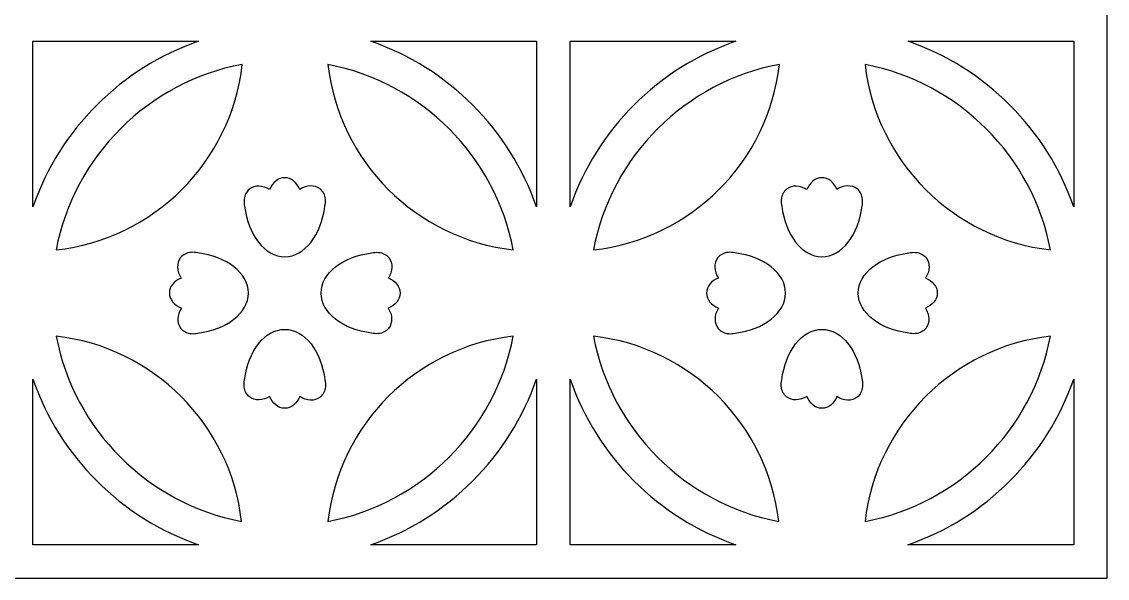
# Model space of a CAD drawing. Header units: centimetres. Extents: x -9.7 to 7.3, y -2.8 to 13.3.
# Drawn here: x 1.98 to 7.35, y -2.77 to -0.01 of the extents above; entities that cross this region are included whole.
import ezdxf

# ---------------------------------------------------------------- set-up
doc = ezdxf.new("R2010")
doc.units = ezdxf.units.CM
doc.header["$MEASUREMENT"] = 0
doc.layers.add('layer 1', color=7, linetype='Continuous')

msp = doc.modelspace()

# ---------------------------------------------------------------- linework, layer by layer
at = {"layer": 'layer 1', "color": 242}
for points, knots in [([(7.34833, -0.11033), (7.34833, -0.11033), (7.34833, -2.76741), (7.34833, -2.76741), (7.34833, -2.76741), (7.34833, -2.76741), (4.69123, -2.76741), (4.69123, -2.76741), (4.69123, -2.76741), (4.69123, -2.76741), (4.52518, -2.76741), (4.52518, -2.76741), (4.52518, -2.76741), (4.52518, -2.76741), (2.0337, -2.76741), (2.0337, -2.76741), (2.0337, -2.76741), (2.0337, -2.76741), (1.86808, -2.76741), (1.86808, -2.76741), (1.86808, -2.76741), (1.86808, -2.76741), (-0.78945, -2.76741), (-0.78945, -2.76741), (-0.78945, -2.76741), (-0.78945, -2.76741), (-0.78945, -0.11033), (-0.78945, -0.11033), (-0.78945, -0.11033), (-0.78945, -0.11033), (-0.78945, 0.05574), (-0.78945, 0.05574), (-0.78945, 0.05574), (-0.78945, 0.05574), (-0.78945, 2.54675), (-0.78945, 2.54675), (-0.78945, 2.54675), (-0.78945, 2.54675), (-0.78945, 2.71282), (-0.78945, 2.71282), (-0.78945, 2.71282), (-0.78945, 2.71282), (-0.78945, 5.20383), (-0.78945, 5.20383), (-0.78945, 5.20383), (-0.78945, 5.20383), (-0.78945, 5.3699), (-0.78945, 5.3699), (-0.78945, 5.3699), (-0.78945, 5.3699), (-0.78945, 7.86092), (-0.78945, 7.86092), (-0.78945, 7.86092), (-0.78945, 7.86092), (-0.78945, 8.02698), (-0.78945, 8.02698), (-0.78945, 8.02698), (-0.78945, 8.02698), (-0.78945, 10.518), (-0.78945, 10.518), (-0.78945, 10.518), (-0.78945, 10.518), (-0.78945, 10.68406), (-0.78945, 10.68406), (-0.78945, 10.68406), (-0.78945, 10.68406), (-0.78945, 13.34115), (-0.78945, 13.34115), (-0.78945, 13.34115), (-0.78945, 13.34115), (1.86808, 13.34115), (1.86808, 13.34115), (1.86808, 13.34115), (1.86808, 13.34115), (2.0337, 13.34115), (2.0337, 13.34115), (2.0337, 13.34115), (2.0337, 13.34115), (4.52518, 13.34115), (4.52518, 13.34115), (4.52518, 13.34115), (4.52518, 13.34115), (4.69123, 13.34115), (4.69123, 13.34115), (4.69123, 13.34115), (4.69123, 13.34115), (7.34833, 13.34115), (7.34833, 13.34115), (7.34833, 13.34115), (7.34833, 13.34115), (7.34833, 10.68406), (7.34833, 10.68406), (7.34833, 10.68406), (7.34833, 10.68406), (7.34833, 10.518), (7.34833, 10.518), (7.34833, 10.518), (7.34833, 10.518), (7.34833, 8.02698), (7.34833, 8.02698), (7.34833, 8.02698), (7.34833, 8.02698), (7.34833, 7.86092), (7.34833, 7.86092), (7.34833, 7.86092), (7.34833, 7.86092), (7.34833, 5.3699), (7.34833, 5.3699), (7.34833, 5.3699), (7.34833, 5.3699), (7.34833, 5.20383), (7.34833, 5.20383), (7.34833, 5.20383), (7.34833, 5.20383), (7.34833, 2.71282), (7.34833, 2.71282), (7.34833, 2.71282), (7.34833, 2.71282), (7.34833, 2.54675), (7.34833, 2.54675), (7.34833, 2.54675), (7.34833, 2.54675), (7.34833, 0.05574), (7.34833, 0.05574), (7.34833, 0.05574), (7.34833, 0.05574), (7.34833, -0.11033), (7.34833, -0.11033)], [0, 0, 0, 0, 0.030303, 0.030303, 0.030303, 0.030303, 0.0606061, 0.0606061, 0.0606061, 0.0606061, 0.0909091, 0.0909091, 0.0909091, 0.0909091, 0.1212121, 0.1212121, 0.1212121, 0.1212121, 0.1515152, 0.1515152, 0.1515152, 0.1515152, 0.1818182, 0.1818182, 0.1818182, 0.1818182, 0.2121212, 0.2121212, 0.2121212, 0.2121212, 0.2424242, 0.2424242, 0.2424242, 0.2424242, 0.2727273, 0.2727273, 0.2727273, 0.2727273, 0.3030303, 0.3030303, 0.3030303, 0.3030303, 0.3333333, 0.3333333, 0.3333333, 0.3333333, 0.3636364, 0.3636364, 0.3636364, 0.3636364, 0.3939394, 0.3939394, 0.3939394, 0.3939394, 0.4242424, 0.4242424, 0.4242424, 0.4242424, 0.4545455, 0.4545455, 0.4545455, 0.4545455, 0.4848485, 0.4848485, 0.4848485, 0.4848485, 0.5151515, 0.5151515, 0.5151515, 0.5151515, 0.5454545, 0.5454545, 0.5454545, 0.5454545, 0.5757576, 0.5757576, 0.5757576, 0.5757576, 0.6060606, 0.6060606, 0.6060606, 0.6060606, 0.6363636, 0.6363636, 0.6363636, 0.6363636, 0.6666667, 0.6666667, 0.6666667, 0.6666667, 0.6969697, 0.6969697, 0.6969697, 0.6969697, 0.7272727, 0.7272727, 0.7272727, 0.7272727, 0.7575758, 0.7575758, 0.7575758, 0.7575758, 0.7878788, 0.7878788, 0.7878788, 0.7878788, 0.8181818, 0.8181818, 0.8181818, 0.8181818, 0.8484848, 0.8484848, 0.8484848, 0.8484848, 0.8787879, 0.8787879, 0.8787879, 0.8787879, 0.9090909, 0.9090909, 0.9090909, 0.9090909, 0.9393939, 0.9393939, 0.9393939, 0.9393939, 1, 1, 1, 1]), ([(2.03415, -0.92976), (2.16615, -0.5468), (2.47061, -0.24232), (2.85358, -0.11033), (2.85358, -0.11033), (2.85358, -0.11033), (2.03415, -0.11033), (2.03415, -0.11033), (2.03415, -0.11033), (2.03415, -0.11033), (2.03415, -0.92976), (2.03415, -0.92976)], [0, 0, 0, 0, 0.25, 0.25, 0.25, 0.25, 0.5, 0.5, 0.5, 0.5, 1, 1, 1, 1]), ([(3.70565, -0.11033), (4.08871, -0.24235), (4.39321, -0.54694), (4.52517, -0.93002), (4.52517, -0.93002), (4.52517, -0.93002), (4.52517, -0.11033), (4.52517, -0.11033), (4.52517, -0.11033), (4.52517, -0.11033), (3.70565, -0.11033), (3.70565, -0.11033)], [0, 0, 0, 0, 0.25, 0.25, 0.25, 0.25, 0.5, 0.5, 0.5, 0.5, 1, 1, 1, 1]), ([(4.69125, -0.92976), (4.82324, -0.5468), (5.12771, -0.24232), (5.51068, -0.11033), (5.51068, -0.11033), (5.51068, -0.11033), (4.69125, -0.11033), (4.69125, -0.11033), (4.69125, -0.11033), (4.69125, -0.11033), (4.69125, -0.92976), (4.69125, -0.92976)], [0, 0, 0, 0, 0.25, 0.25, 0.25, 0.25, 0.5, 0.5, 0.5, 0.5, 1, 1, 1, 1]), ([(6.36275, -0.11033), (6.7458, -0.24235), (7.05031, -0.54694), (7.18226, -0.93002), (7.18226, -0.93002), (7.18226, -0.93002), (7.18226, -0.11033), (7.18226, -0.11033), (7.18226, -0.11033), (7.18226, -0.11033), (6.36275, -0.11033), (6.36275, -0.11033)], [0, 0, 0, 0, 0.25, 0.25, 0.25, 0.25, 0.5, 0.5, 0.5, 0.5, 1, 1, 1, 1]), ([(2.14908, -1.14248), (2.23695, -0.67878), (2.60536, -0.3112), (3.0695, -0.22461), (3.0695, -0.22461), (3.01619, -0.70579), (2.63063, -1.0905), (2.14908, -1.14248)], [0, 0, 0, 0, 0.3333333, 0.3333333, 0.3333333, 0.3333333, 1, 1, 1, 1]), ([(3.4934, -0.2253), (3.9557, -0.31306), (4.32241, -0.67973), (4.41017, -1.14206), (4.41017, -1.14206), (3.93052, -1.08859), (3.54687, -0.70495), (3.4934, -0.2253)], [0, 0, 0, 0, 0.3333333, 0.3333333, 0.3333333, 0.3333333, 1, 1, 1, 1]), ([(4.80618, -1.14248), (4.89405, -0.67878), (5.26245, -0.3112), (5.7266, -0.22461), (5.7266, -0.22461), (5.67329, -0.70579), (5.28772, -1.0905), (4.80618, -1.14248)], [0, 0, 0, 0, 0.3333333, 0.3333333, 0.3333333, 0.3333333, 1, 1, 1, 1]), ([(6.15049, -0.2253), (6.61279, -0.31306), (6.9795, -0.67973), (7.06726, -1.14206), (7.06726, -1.14206), (6.58762, -1.08859), (6.20396, -0.70495), (6.15049, -0.2253)], [0, 0, 0, 0, 0.3333333, 0.3333333, 0.3333333, 0.3333333, 1, 1, 1, 1]), ([(3.08129, -0.926), (3.07886, -0.91555), (3.07802, -0.90517), (3.07872, -0.89524), (3.07872, -0.89524), (3.07872, -0.89524), (3.07856, -0.89185), (3.07856, -0.89185), (3.07856, -0.89185), (3.07856, -0.89185), (3.07902, -0.89185), (3.07902, -0.89185), (3.07902, -0.89185), (3.08117, -0.87205), (3.08977, -0.85432), (3.10477, -0.84219), (3.10477, -0.84219), (3.13153, -0.82057), (3.17126, -0.82274), (3.20505, -0.84431), (3.20505, -0.84431), (3.21873, -0.80943), (3.24702, -0.78544), (3.27965, -0.78544), (3.27965, -0.78544), (3.31203, -0.78544), (3.34007, -0.80905), (3.35386, -0.84349), (3.35386, -0.84349), (3.38779, -0.82151), (3.42784, -0.81915), (3.45479, -0.84097), (3.45479, -0.84097), (3.47012, -0.85333), (3.47869, -0.87153), (3.48062, -0.89185), (3.48062, -0.89185), (3.48062, -0.89185), (3.48074, -0.89185), (3.48074, -0.89185), (3.48074, -0.89185), (3.48074, -0.89185), (3.4807, -0.89264), (3.4807, -0.89264), (3.4807, -0.89264), (3.48162, -0.90334), (3.48072, -0.91458), (3.47796, -0.92592), (3.47796, -0.92592), (3.46112, -1.06809), (3.37874, -1.17605), (3.27965, -1.17605), (3.27965, -1.17605), (3.18058, -1.17605), (3.09818, -1.06812), (3.08129, -0.926)], [0, 0, 0, 0, 0.0666667, 0.0666667, 0.0666667, 0.0666667, 0.1333333, 0.1333333, 0.1333333, 0.1333333, 0.2, 0.2, 0.2, 0.2, 0.2666667, 0.2666667, 0.2666667, 0.2666667, 0.3333333, 0.3333333, 0.3333333, 0.3333333, 0.4, 0.4, 0.4, 0.4, 0.4666667, 0.4666667, 0.4666667, 0.4666667, 0.5333333, 0.5333333, 0.5333333, 0.5333333, 0.6, 0.6, 0.6, 0.6, 0.6666667, 0.6666667, 0.6666667, 0.6666667, 0.7333333, 0.7333333, 0.7333333, 0.7333333, 0.8, 0.8, 0.8, 0.8, 0.8666667, 0.8666667, 0.8666667, 0.8666667, 1, 1, 1, 1]), ([(5.73838, -0.926), (5.73596, -0.91555), (5.73511, -0.90517), (5.73582, -0.89524), (5.73582, -0.89524), (5.73582, -0.89524), (5.73566, -0.89185), (5.73566, -0.89185), (5.73566, -0.89185), (5.73566, -0.89185), (5.73612, -0.89185), (5.73612, -0.89185), (5.73612, -0.89185), (5.73826, -0.87205), (5.74686, -0.85432), (5.76186, -0.84219), (5.76186, -0.84219), (5.78863, -0.82057), (5.82836, -0.82274), (5.86214, -0.84431), (5.86214, -0.84431), (5.87583, -0.80943), (5.90411, -0.78544), (5.93675, -0.78544), (5.93675, -0.78544), (5.96913, -0.78544), (5.99716, -0.80905), (6.01096, -0.84349), (6.01096, -0.84349), (6.04488, -0.82151), (6.08494, -0.81915), (6.11189, -0.84097), (6.11189, -0.84097), (6.12722, -0.85333), (6.13579, -0.87153), (6.13772, -0.89185), (6.13772, -0.89185), (6.13772, -0.89185), (6.13784, -0.89185), (6.13784, -0.89185), (6.13784, -0.89185), (6.13784, -0.89185), (6.1378, -0.89264), (6.1378, -0.89264), (6.1378, -0.89264), (6.13872, -0.90334), (6.13781, -0.91458), (6.13506, -0.92592), (6.13506, -0.92592), (6.11821, -1.06809), (6.03583, -1.17605), (5.93675, -1.17605), (5.93675, -1.17605), (5.83767, -1.17605), (5.75527, -1.06812), (5.73838, -0.926)], [0, 0, 0, 0, 0.0666667, 0.0666667, 0.0666667, 0.0666667, 0.1333333, 0.1333333, 0.1333333, 0.1333333, 0.2, 0.2, 0.2, 0.2, 0.2666667, 0.2666667, 0.2666667, 0.2666667, 0.3333333, 0.3333333, 0.3333333, 0.3333333, 0.4, 0.4, 0.4, 0.4, 0.4666667, 0.4666667, 0.4666667, 0.4666667, 0.5333333, 0.5333333, 0.5333333, 0.5333333, 0.6, 0.6, 0.6, 0.6, 0.6666667, 0.6666667, 0.6666667, 0.6666667, 0.7333333, 0.7333333, 0.7333333, 0.7333333, 0.8, 0.8, 0.8, 0.8, 0.8666667, 0.8666667, 0.8666667, 0.8666667, 1, 1, 1, 1]), ([(2.84992, -1.55432), (2.83946, -1.55674), (2.82909, -1.55759), (2.81916, -1.55688), (2.81916, -1.55688), (2.81916, -1.55688), (2.81577, -1.55704), (2.81577, -1.55704), (2.81577, -1.55704), (2.81577, -1.55704), (2.81577, -1.55658), (2.81577, -1.55658), (2.81577, -1.55658), (2.79596, -1.55444), (2.77823, -1.54584), (2.76611, -1.53084), (2.76611, -1.53084), (2.74449, -1.50407), (2.74666, -1.46434), (2.76822, -1.43056), (2.76822, -1.43056), (2.73335, -1.41687), (2.70936, -1.38859), (2.70936, -1.35595), (2.70936, -1.35595), (2.70936, -1.32357), (2.73297, -1.29554), (2.76741, -1.28174), (2.76741, -1.28174), (2.74542, -1.24782), (2.74306, -1.20776), (2.76489, -1.18081), (2.76489, -1.18081), (2.77724, -1.16548), (2.79545, -1.15691), (2.81577, -1.15498), (2.81577, -1.15498), (2.81577, -1.15498), (2.81577, -1.15486), (2.81577, -1.15486), (2.81577, -1.15486), (2.81577, -1.15486), (2.81655, -1.1549), (2.81655, -1.1549), (2.81655, -1.1549), (2.82726, -1.15398), (2.8385, -1.15489), (2.84984, -1.15764), (2.84984, -1.15764), (2.99201, -1.17449), (3.09997, -1.25686), (3.09997, -1.35595), (3.09997, -1.35595), (3.09997, -1.45503), (2.99203, -1.53743), (2.84992, -1.55432)], [0, 0, 0, 0, 0.0666667, 0.0666667, 0.0666667, 0.0666667, 0.1333333, 0.1333333, 0.1333333, 0.1333333, 0.2, 0.2, 0.2, 0.2, 0.2666667, 0.2666667, 0.2666667, 0.2666667, 0.3333333, 0.3333333, 0.3333333, 0.3333333, 0.4, 0.4, 0.4, 0.4, 0.4666667, 0.4666667, 0.4666667, 0.4666667, 0.5333333, 0.5333333, 0.5333333, 0.5333333, 0.6, 0.6, 0.6, 0.6, 0.6666667, 0.6666667, 0.6666667, 0.6666667, 0.7333333, 0.7333333, 0.7333333, 0.7333333, 0.8, 0.8, 0.8, 0.8, 0.8666667, 0.8666667, 0.8666667, 0.8666667, 1, 1, 1, 1]), ([(3.7096, -1.55432), (3.72006, -1.55674), (3.73043, -1.55759), (3.74036, -1.55688), (3.74036, -1.55688), (3.74036, -1.55688), (3.74375, -1.55704), (3.74375, -1.55704), (3.74375, -1.55704), (3.74375, -1.55704), (3.74375, -1.55658), (3.74375, -1.55658), (3.74375, -1.55658), (3.76356, -1.55444), (3.78129, -1.54584), (3.79341, -1.53084), (3.79341, -1.53084), (3.81503, -1.50407), (3.81286, -1.46434), (3.7913, -1.43056), (3.7913, -1.43056), (3.82617, -1.41687), (3.85017, -1.38859), (3.85017, -1.35595), (3.85017, -1.35595), (3.85017, -1.32357), (3.82655, -1.29554), (3.79211, -1.28174), (3.79211, -1.28174), (3.8141, -1.24782), (3.81646, -1.20776), (3.79463, -1.18081), (3.79463, -1.18081), (3.78228, -1.16548), (3.76407, -1.15691), (3.74375, -1.15498), (3.74375, -1.15498), (3.74375, -1.15498), (3.74375, -1.15486), (3.74375, -1.15486), (3.74375, -1.15486), (3.74375, -1.15486), (3.74297, -1.1549), (3.74297, -1.1549), (3.74297, -1.1549), (3.73227, -1.15398), (3.72102, -1.15489), (3.70968, -1.15764), (3.70968, -1.15764), (3.56751, -1.17449), (3.45956, -1.25686), (3.45956, -1.35595), (3.45956, -1.35595), (3.45956, -1.45503), (3.56749, -1.53743), (3.7096, -1.55432)], [0, 0, 0, 0, 0.0666667, 0.0666667, 0.0666667, 0.0666667, 0.1333333, 0.1333333, 0.1333333, 0.1333333, 0.2, 0.2, 0.2, 0.2, 0.2666667, 0.2666667, 0.2666667, 0.2666667, 0.3333333, 0.3333333, 0.3333333, 0.3333333, 0.4, 0.4, 0.4, 0.4, 0.4666667, 0.4666667, 0.4666667, 0.4666667, 0.5333333, 0.5333333, 0.5333333, 0.5333333, 0.6, 0.6, 0.6, 0.6, 0.6666667, 0.6666667, 0.6666667, 0.6666667, 0.7333333, 0.7333333, 0.7333333, 0.7333333, 0.8, 0.8, 0.8, 0.8, 0.8666667, 0.8666667, 0.8666667, 0.8666667, 1, 1, 1, 1]), ([(5.50702, -1.55432), (5.49656, -1.55674), (5.48618, -1.55759), (5.47625, -1.55688), (5.47625, -1.55688), (5.47625, -1.55688), (5.47286, -1.55704), (5.47286, -1.55704), (5.47286, -1.55704), (5.47286, -1.55704), (5.47286, -1.55658), (5.47286, -1.55658), (5.47286, -1.55658), (5.45306, -1.55444), (5.43533, -1.54584), (5.4232, -1.53084), (5.4232, -1.53084), (5.40158, -1.50407), (5.40375, -1.46434), (5.42532, -1.43056), (5.42532, -1.43056), (5.39045, -1.41687), (5.36645, -1.38859), (5.36645, -1.35595), (5.36645, -1.35595), (5.36645, -1.32357), (5.39007, -1.29554), (5.42451, -1.28174), (5.42451, -1.28174), (5.40252, -1.24782), (5.40016, -1.20776), (5.42198, -1.18081), (5.42198, -1.18081), (5.43434, -1.16548), (5.45254, -1.15691), (5.47286, -1.15498), (5.47286, -1.15498), (5.47286, -1.15498), (5.47286, -1.15486), (5.47286, -1.15486), (5.47286, -1.15486), (5.47286, -1.15486), (5.47365, -1.1549), (5.47365, -1.1549), (5.47365, -1.1549), (5.48435, -1.15398), (5.4956, -1.15489), (5.50694, -1.15764), (5.50694, -1.15764), (5.6491, -1.17449), (5.75706, -1.25686), (5.75706, -1.35595), (5.75706, -1.35595), (5.75706, -1.45503), (5.64913, -1.53743), (5.50702, -1.55432)], [0, 0, 0, 0, 0.0666667, 0.0666667, 0.0666667, 0.0666667, 0.1333333, 0.1333333, 0.1333333, 0.1333333, 0.2, 0.2, 0.2, 0.2, 0.2666667, 0.2666667, 0.2666667, 0.2666667, 0.3333333, 0.3333333, 0.3333333, 0.3333333, 0.4, 0.4, 0.4, 0.4, 0.4666667, 0.4666667, 0.4666667, 0.4666667, 0.5333333, 0.5333333, 0.5333333, 0.5333333, 0.6, 0.6, 0.6, 0.6, 0.6666667, 0.6666667, 0.6666667, 0.6666667, 0.7333333, 0.7333333, 0.7333333, 0.7333333, 0.8, 0.8, 0.8, 0.8, 0.8666667, 0.8666667, 0.8666667, 0.8666667, 1, 1, 1, 1]), ([(6.36669, -1.55432), (6.37715, -1.55674), (6.38753, -1.55759), (6.39746, -1.55688), (6.39746, -1.55688), (6.39746, -1.55688), (6.40085, -1.55704), (6.40085, -1.55704), (6.40085, -1.55704), (6.40085, -1.55704), (6.40085, -1.55658), (6.40085, -1.55658), (6.40085, -1.55658), (6.42065, -1.55444), (6.43838, -1.54584), (6.45051, -1.53084), (6.45051, -1.53084), (6.47213, -1.50407), (6.46996, -1.46434), (6.44839, -1.43056), (6.44839, -1.43056), (6.48327, -1.41687), (6.50726, -1.38859), (6.50726, -1.35595), (6.50726, -1.35595), (6.50726, -1.32357), (6.48365, -1.29554), (6.44921, -1.28174), (6.44921, -1.28174), (6.47119, -1.24782), (6.47355, -1.20776), (6.45173, -1.18081), (6.45173, -1.18081), (6.43937, -1.16548), (6.42117, -1.15691), (6.40085, -1.15498), (6.40085, -1.15498), (6.40085, -1.15498), (6.40085, -1.15486), (6.40085, -1.15486), (6.40085, -1.15486), (6.40085, -1.15486), (6.40006, -1.1549), (6.40006, -1.1549), (6.40006, -1.1549), (6.38936, -1.15398), (6.37812, -1.15489), (6.36678, -1.15764), (6.36678, -1.15764), (6.22461, -1.17449), (6.11665, -1.25686), (6.11665, -1.35595), (6.11665, -1.35595), (6.11665, -1.45503), (6.22458, -1.53743), (6.36669, -1.55432)], [0, 0, 0, 0, 0.0666667, 0.0666667, 0.0666667, 0.0666667, 0.1333333, 0.1333333, 0.1333333, 0.1333333, 0.2, 0.2, 0.2, 0.2, 0.2666667, 0.2666667, 0.2666667, 0.2666667, 0.3333333, 0.3333333, 0.3333333, 0.3333333, 0.4, 0.4, 0.4, 0.4, 0.4666667, 0.4666667, 0.4666667, 0.4666667, 0.5333333, 0.5333333, 0.5333333, 0.5333333, 0.6, 0.6, 0.6, 0.6, 0.6666667, 0.6666667, 0.6666667, 0.6666667, 0.7333333, 0.7333333, 0.7333333, 0.7333333, 0.8, 0.8, 0.8, 0.8, 0.8666667, 0.8666667, 0.8666667, 0.8666667, 1, 1, 1, 1]), ([(3.08129, -1.78568), (3.07886, -1.79614), (3.07802, -1.80652), (3.07872, -1.81645), (3.07872, -1.81645), (3.07872, -1.81645), (3.07856, -1.81984), (3.07856, -1.81984), (3.07856, -1.81984), (3.07856, -1.81984), (3.07902, -1.81984), (3.07902, -1.81984), (3.07902, -1.81984), (3.08117, -1.83964), (3.08977, -1.85737), (3.10477, -1.8695), (3.10477, -1.8695), (3.13153, -1.89112), (3.17126, -1.88895), (3.20505, -1.86738), (3.20505, -1.86738), (3.21873, -1.90225), (3.24702, -1.92625), (3.27965, -1.92625), (3.27965, -1.92625), (3.31203, -1.92625), (3.34007, -1.90263), (3.35386, -1.86819), (3.35386, -1.86819), (3.38779, -1.89018), (3.42784, -1.89254), (3.45479, -1.87072), (3.45479, -1.87072), (3.47012, -1.85836), (3.47869, -1.84016), (3.48062, -1.81984), (3.48062, -1.81984), (3.48062, -1.81984), (3.48074, -1.81984), (3.48074, -1.81984), (3.48074, -1.81984), (3.48074, -1.81984), (3.4807, -1.81905), (3.4807, -1.81905), (3.4807, -1.81905), (3.48162, -1.80835), (3.48072, -1.7971), (3.47796, -1.78576), (3.47796, -1.78576), (3.46112, -1.6436), (3.37874, -1.53564), (3.27965, -1.53564), (3.27965, -1.53564), (3.18058, -1.53564), (3.09818, -1.64357), (3.08129, -1.78568)], [0, 0, 0, 0, 0.0666667, 0.0666667, 0.0666667, 0.0666667, 0.1333333, 0.1333333, 0.1333333, 0.1333333, 0.2, 0.2, 0.2, 0.2, 0.2666667, 0.2666667, 0.2666667, 0.2666667, 0.3333333, 0.3333333, 0.3333333, 0.3333333, 0.4, 0.4, 0.4, 0.4, 0.4666667, 0.4666667, 0.4666667, 0.4666667, 0.5333333, 0.5333333, 0.5333333, 0.5333333, 0.6, 0.6, 0.6, 0.6, 0.6666667, 0.6666667, 0.6666667, 0.6666667, 0.7333333, 0.7333333, 0.7333333, 0.7333333, 0.8, 0.8, 0.8, 0.8, 0.8666667, 0.8666667, 0.8666667, 0.8666667, 1, 1, 1, 1]), ([(5.73838, -1.78568), (5.73596, -1.79614), (5.73511, -1.80652), (5.73582, -1.81645), (5.73582, -1.81645), (5.73582, -1.81645), (5.73566, -1.81984), (5.73566, -1.81984), (5.73566, -1.81984), (5.73566, -1.81984), (5.73612, -1.81984), (5.73612, -1.81984), (5.73612, -1.81984), (5.73826, -1.83964), (5.74686, -1.85737), (5.76186, -1.8695), (5.76186, -1.8695), (5.78863, -1.89112), (5.82836, -1.88895), (5.86214, -1.86738), (5.86214, -1.86738), (5.87583, -1.90225), (5.90411, -1.92625), (5.93675, -1.92625), (5.93675, -1.92625), (5.96913, -1.92625), (5.99716, -1.90263), (6.01096, -1.86819), (6.01096, -1.86819), (6.04488, -1.89018), (6.08494, -1.89254), (6.11189, -1.87072), (6.11189, -1.87072), (6.12722, -1.85836), (6.13579, -1.84016), (6.13772, -1.81984), (6.13772, -1.81984), (6.13772, -1.81984), (6.13784, -1.81984), (6.13784, -1.81984), (6.13784, -1.81984), (6.13784, -1.81984), (6.1378, -1.81905), (6.1378, -1.81905), (6.1378, -1.81905), (6.13872, -1.80835), (6.13781, -1.7971), (6.13506, -1.78576), (6.13506, -1.78576), (6.11821, -1.6436), (6.03583, -1.53564), (5.93675, -1.53564), (5.93675, -1.53564), (5.83767, -1.53564), (5.75527, -1.64357), (5.73838, -1.78568)], [0, 0, 0, 0, 0.0666667, 0.0666667, 0.0666667, 0.0666667, 0.1333333, 0.1333333, 0.1333333, 0.1333333, 0.2, 0.2, 0.2, 0.2, 0.2666667, 0.2666667, 0.2666667, 0.2666667, 0.3333333, 0.3333333, 0.3333333, 0.3333333, 0.4, 0.4, 0.4, 0.4, 0.4666667, 0.4666667, 0.4666667, 0.4666667, 0.5333333, 0.5333333, 0.5333333, 0.5333333, 0.6, 0.6, 0.6, 0.6, 0.6666667, 0.6666667, 0.6666667, 0.6666667, 0.7333333, 0.7333333, 0.7333333, 0.7333333, 0.8, 0.8, 0.8, 0.8, 0.8666667, 0.8666667, 0.8666667, 0.8666667, 1, 1, 1, 1]), ([(3.06592, -2.48633), (2.60362, -2.39854), (2.23692, -2.0319), (2.14916, -1.56958), (2.14916, -1.56958), (2.62882, -1.62305), (3.01246, -2.00669), (3.06592, -2.48633)], [0, 0, 0, 0, 0.3333333, 0.3333333, 0.3333333, 0.3333333, 1, 1, 1, 1]), ([(4.41017, -1.56958), (4.32239, -2.03189), (3.95574, -2.39858), (3.4934, -2.48635), (3.4934, -2.48635), (3.54687, -2.0067), (3.93052, -1.62303), (4.41017, -1.56958)], [0, 0, 0, 0, 0.3333333, 0.3333333, 0.3333333, 0.3333333, 1, 1, 1, 1]), ([(5.72301, -2.48633), (5.26072, -2.39854), (4.89402, -2.0319), (4.80626, -1.56958), (4.80626, -1.56958), (5.28592, -1.62305), (5.66956, -2.00669), (5.72301, -2.48633)], [0, 0, 0, 0, 0.3333333, 0.3333333, 0.3333333, 0.3333333, 1, 1, 1, 1]), ([(7.06726, -1.56958), (6.97949, -2.03189), (6.61283, -2.39858), (6.15049, -2.48635), (6.15049, -2.48635), (6.20396, -2.0067), (6.58762, -1.62303), (7.06726, -1.56958)], [0, 0, 0, 0, 0.3333333, 0.3333333, 0.3333333, 0.3333333, 1, 1, 1, 1]), ([(2.85384, -2.60134), (2.47075, -2.4694), (2.16617, -2.16486), (2.03415, -1.78183), (2.03415, -1.78183), (2.03415, -1.78183), (2.03415, -2.60134), (2.03415, -2.60134), (2.03415, -2.60134), (2.03415, -2.60134), (2.85384, -2.60134), (2.85384, -2.60134)], [0, 0, 0, 0, 0.25, 0.25, 0.25, 0.25, 0.5, 0.5, 0.5, 0.5, 1, 1, 1, 1]), ([(4.52517, -1.78157), (4.3932, -2.16475), (4.08855, -2.46936), (3.70539, -2.60134), (3.70539, -2.60134), (3.70539, -2.60134), (4.52517, -2.60134), (4.52517, -2.60134), (4.52517, -2.60134), (4.52517, -2.60134), (4.52517, -1.78157), (4.52517, -1.78157)], [0, 0, 0, 0, 0.25, 0.25, 0.25, 0.25, 0.5, 0.5, 0.5, 0.5, 1, 1, 1, 1]), ([(5.51094, -2.60134), (5.12784, -2.4694), (4.82327, -2.16486), (4.69125, -1.78183), (4.69125, -1.78183), (4.69125, -1.78183), (4.69125, -2.60134), (4.69125, -2.60134), (4.69125, -2.60134), (4.69125, -2.60134), (5.51094, -2.60134), (5.51094, -2.60134)], [0, 0, 0, 0, 0.25, 0.25, 0.25, 0.25, 0.5, 0.5, 0.5, 0.5, 1, 1, 1, 1]), ([(7.18226, -1.78157), (7.05029, -2.16475), (6.74564, -2.46936), (6.36249, -2.60134), (6.36249, -2.60134), (6.36249, -2.60134), (7.18226, -2.60134), (7.18226, -2.60134), (7.18226, -2.60134), (7.18226, -2.60134), (7.18226, -1.78157), (7.18226, -1.78157)], [0, 0, 0, 0, 0.25, 0.25, 0.25, 0.25, 0.5, 0.5, 0.5, 0.5, 1, 1, 1, 1])]:
    msp.add_open_spline(points, degree=3, knots=knots, dxfattribs=at)

doc.saveas('drawing.dxf')
